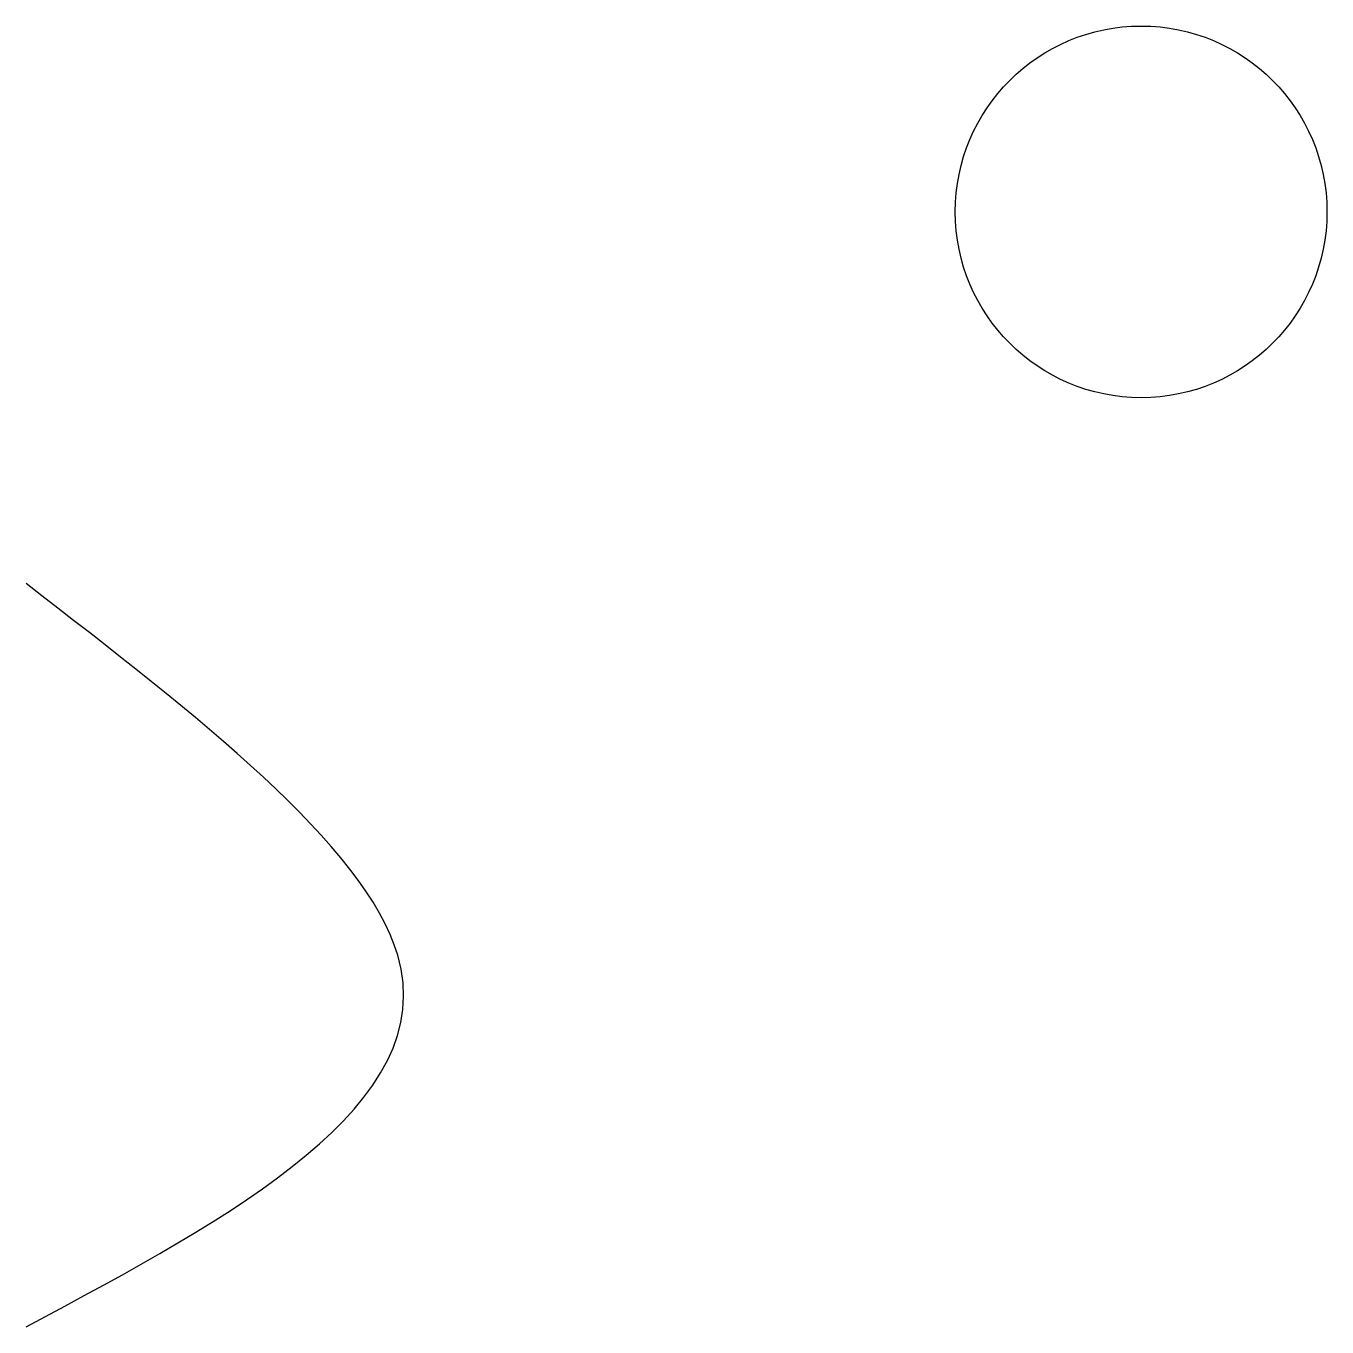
# Model space of a CAD drawing. Header units: millimetres. Extents: x 0 to 3.5, y 0 to 3.5.
import ezdxf

# ---------------------------------------------------------------- set-up
doc = ezdxf.new("R2010")
doc.units = ezdxf.units.MM

msp = doc.modelspace()

# ---------------------------------------------------------------- linework, layer by layer
msp.add_circle((3, 3), 0.5)
msp.add_spline([(0, 0), (1, 1, 3), (0, 2, 5)], degree=3)

doc.saveas('drawing.dxf')
